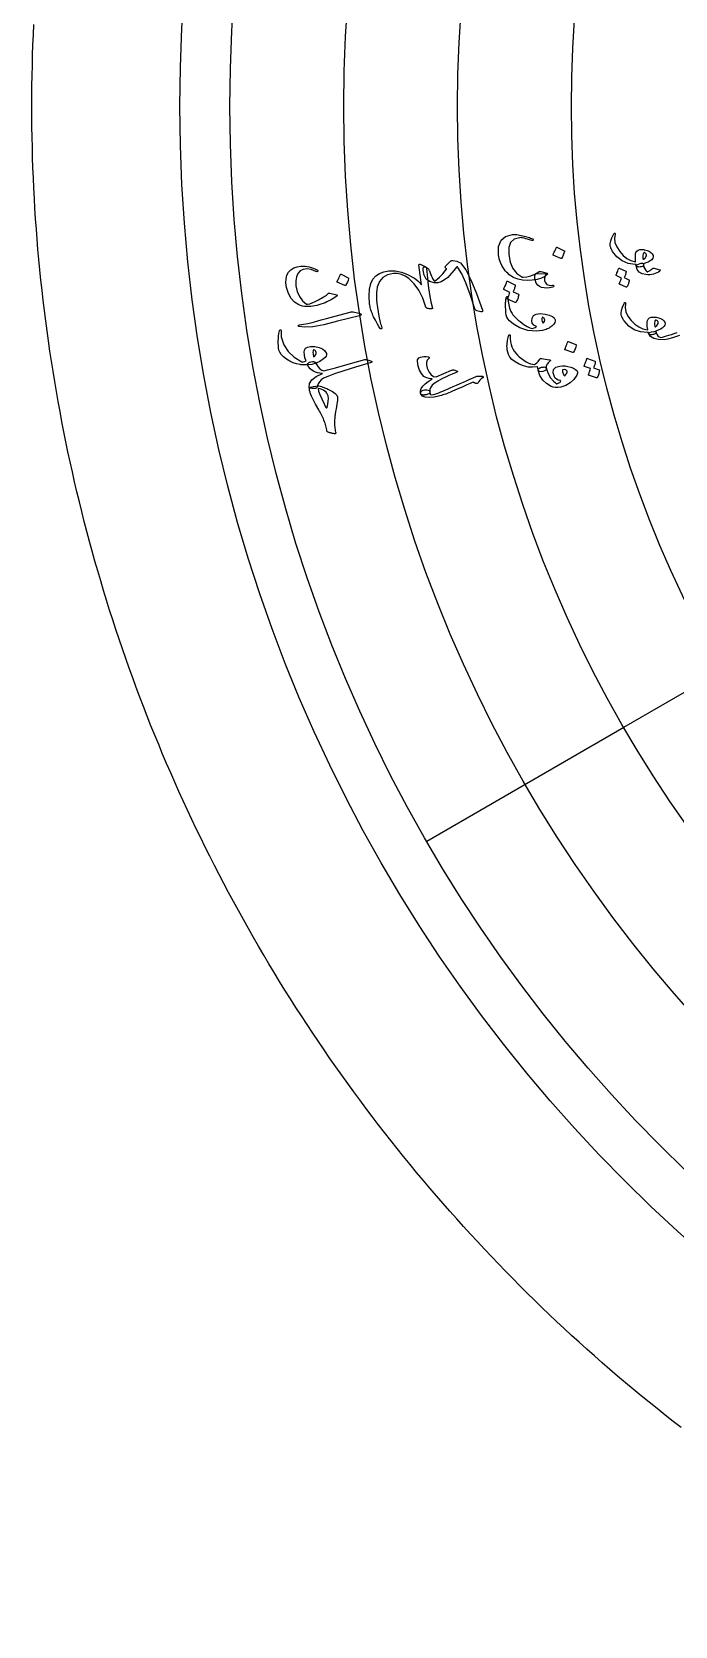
# Model space of a CAD drawing. Header units: millimetres. Extents: x -45 to 45, y -45 to 58.
# Drawn here: x -45 to -27.63, y -41 to 2.01 of the extents above; entities that cross this region are included whole.
import ezdxf

# ---------------------------------------------------------------- set-up
doc = ezdxf.new("R2010")
doc.units = ezdxf.units.MM
for name, color, linetype in [('CUT_OUTER', 1, 'Continuous'), ('ENGRAVE', 7, 'Continuous'), ('ENGRAVE_FINE', 8, 'Continuous'), ('GUIDE', 3, 'Continuous'), ('TEXT', 5, 'Continuous')]:
    doc.layers.add(name, color=color, linetype=linetype)

msp = doc.modelspace()

# ---------------------------------------------------------------- linework, layer by layer
at = {"layer": 'CUT_OUTER'}
msp.add_lwpolyline([(-27.4672, -35.6448), (-27.6854, -35.4756), (-27.9026, -35.305), (-28.1187, -35.1332), (-28.3337, -34.96), (-28.5477, -34.7855), (-28.7606, -34.6097), (-28.9724, -34.4325), (-29.1831, -34.2541), (-29.3928, -34.0744), (-29.6013, -33.8934), (-29.8087, -33.7111), (-30.015, -33.5276), (-30.2202, -33.3428), (-30.4242, -33.1567), (-30.627, -32.9694), (-30.8288, -32.7809), (-31.0293, -32.5911), (-31.2287, -32.4001), (-31.4269, -32.2079), (-31.624, -32.0144), (-31.8198, -31.8198), (-32.0144, -31.624), (-32.2079, -31.4269), (-32.4001, -31.2287), (-32.5911, -31.0293), (-32.7809, -30.8288), (-32.9694, -30.627), (-33.1567, -30.4242), (-33.3428, -30.2202), (-33.5276, -30.015), (-33.7111, -29.8087), (-33.8934, -29.6013), (-34.0744, -29.3928), (-34.2541, -29.1831), (-34.4325, -28.9724), (-34.6097, -28.7606), (-34.7855, -28.5477), (-34.96, -28.3337), (-35.1332, -28.1187), (-35.305, -27.9026), (-35.4756, -27.6854), (-35.6448, -27.4672), (-35.8127, -27.248), (-35.9792, -27.0277), (-36.1443, -26.8065), (-36.3081, -26.5842), (-36.4706, -26.3609), (-36.6316, -26.1366), (-36.7913, -25.9114), (-36.9496, -25.6851), (-37.1065, -25.4579), (-37.262, -25.2298), (-37.4161, -25.0007), (-37.5688, -24.7706), (-37.7201, -24.5396), (-37.87, -24.3077), (-38.0184, -24.0749), (-38.1654, -23.8412), (-38.311, -23.6065), (-38.4551, -23.371), (-38.5978, -23.1346), (-38.739, -22.8974), (-38.8788, -22.6592), (-39.0171, -22.4202), (-39.1539, -22.1804), (-39.2893, -21.9398), (-39.4232, -21.6983), (-39.5556, -21.456), (-39.6865, -21.2129), (-39.8159, -20.9689), (-39.9438, -20.7242), (-40.0702, -20.4788), (-40.1951, -20.2325), (-40.3185, -19.9855), (-40.4404, -19.7377), (-40.5607, -19.4892), (-40.6795, -19.24), (-40.7968, -18.99), (-40.9126, -18.7393), (-41.0268, -18.4879), (-41.1394, -18.2359), (-41.2506, -17.9831), (-41.3601, -17.7296), (-41.4681, -17.4755), (-41.5746, -17.2208), (-41.6795, -16.9653), (-41.7828, -16.7093), (-41.8845, -16.4526), (-41.9847, -16.1953), (-42.0833, -15.9374), (-42.1803, -15.6788), (-42.2757, -15.4197), (-42.3695, -15.16), (-42.4617, -14.8998), (-42.5523, -14.639), (-42.6414, -14.3776), (-42.7288, -14.1157), (-42.8146, -13.8532), (-42.8988, -13.5903), (-42.9814, -13.3268), (-43.0623, -13.0628), (-43.1417, -12.7983), (-43.2194, -12.5334), (-43.2955, -12.268), (-43.3699, -12.0021), (-43.4427, -11.7357), (-43.5139, -11.469), (-43.5835, -11.2017), (-43.6514, -10.9341), (-43.7177, -10.6661), (-43.7823, -10.3976), (-43.8453, -10.1288), (-43.9066, -9.8596), (-43.9663, -9.59), (-44.0243, -9.32), (-44.0806, -9.0497), (-44.1353, -8.7791), (-44.1884, -8.5081), (-44.2397, -8.2368), (-44.2895, -7.9652), (-44.3375, -7.6933), (-44.3839, -7.4211), (-44.4286, -7.1486), (-44.4716, -6.8759), (-44.5129, -6.6029), (-44.5526, -6.3296), (-44.5906, -6.0561), (-44.6269, -5.7824), (-44.6616, -5.5085), (-44.6945, -5.2343), (-44.7258, -4.96), (-44.7554, -4.6855), (-44.7833, -4.4108), (-44.8095, -4.1359), (-44.8341, -3.8609), (-44.8569, -3.5857), (-44.8781, -3.3104), (-44.8975, -3.035), (-44.9153, -2.7594), (-44.9314, -2.4838), (-44.9458, -2.208), (-44.9585, -1.9322), (-44.9695, -1.6563), (-44.9788, -1.3804), (-44.9864, -1.1044), (-44.9924, -0.8283), (-44.9966, -0.5522), (-44.9992, -0.2761), (-45, 0), (-44.9992, 0.2761), (-44.9966, 0.5522), (-44.9924, 0.8283), (-44.9864, 1.1044), (-44.9788, 1.3804), (-44.9695, 1.6563), (-44.9585, 1.9322), (-44.9458, 2.208)], dxfattribs=at)
at = {"layer": 'ENGRAVE'}
for radius in [39.65, 33.5042]:
    msp.add_circle((0, 0), radius, dxfattribs=at)
at = {"layer": 'ENGRAVE_FINE'}
for points in [[(-29.0155, -16.7521), (-23.6932, -13.6792)], [(-34.3379, -19.825), (-29.0155, -16.7521)]]:
    msp.add_lwpolyline(points, dxfattribs=at)
for radius in [36.5771, 30.4314]:
    msp.add_circle((0, 0), radius, dxfattribs=at)
at = {"layer": 'GUIDE'}
msp.add_circle((0, 0), 41, dxfattribs=at)
at = {"layer": 'TEXT'}
for points in [[(-28.7101, -4.2647), (-28.8986, -4.2389), (-29.0629, -4.1724), (-29.2027, -4.0648), (-29.3176, -3.916), (-29.33, -3.8946), (-29.3414, -3.8734), (-29.3518, -3.8523), (-29.3612, -3.8313), (-29.3694, -3.8107), (-29.3763, -3.7904), (-29.3819, -3.7705), (-29.3861, -3.751), (-29.3856, -3.7011), (-29.3691, -3.633), (-29.3364, -3.5469), (-29.2875, -3.4429), (-29.28, -3.4315), (-29.2723, -3.4244), (-29.2644, -3.4216), (-29.2562, -3.4231), (-29.2496, -3.4278), (-29.246, -3.4346), (-29.2455, -3.4434), (-29.2481, -3.4544), (-29.2676, -3.5586), (-29.2536, -3.6712), (-29.2058, -3.7919), (-29.1244, -3.9201), (-29.0356, -4.0213), (-28.9363, -4.1009), (-28.8266, -4.1591), (-28.7067, -4.1958), (-28.7028, -4.1948), (-28.6998, -4.1931), (-28.6978, -4.1907), (-28.6967, -4.1876), (-28.7034, -4.1102), (-28.7039, -4.0436), (-28.6983, -3.9878), (-28.6865, -3.9429), (-28.6638, -3.9063), (-28.6289, -3.8806), (-28.5819, -3.8658), (-28.5228, -3.8617), (-28.5149, -3.8619), (-28.5068, -3.8623), (-28.4985, -3.8631), (-28.49, -3.864), (-28.4812, -3.8652), (-28.472, -3.8666), (-28.4623, -3.8683), (-28.4522, -3.8701), (-28.3858, -3.8875), (-28.3294, -3.9117), (-28.2829, -3.9428), (-28.2464, -3.9808), (-28.2235, -4.0216), (-28.2181, -4.0612), (-28.2302, -4.0997), (-28.2598, -4.1372), (-28.3034, -4.1727), (-28.3556, -4.2025), (-28.4166, -4.2266), (-28.4863, -4.245), (-28.4855, -4.2494), (-28.4847, -4.2535), (-28.4837, -4.2576), (-28.4827, -4.2614), (-28.4816, -4.2653), (-28.4807, -4.2693), (-28.4798, -4.2735), (-28.4791, -4.2779), (-28.48, -4.2933), (-28.4877, -4.3063), (-28.5022, -4.317), (-28.5236, -4.3253), (-28.5475, -4.3311), (-28.5722, -4.3344), (-28.5974, -4.3353), (-28.6234, -4.3336), (-28.6465, -4.3299), (-28.6635, -4.3244), (-28.6743, -4.317), (-28.6789, -4.3079), (-28.6852, -4.2656), (-28.6893, -4.2659), (-28.6947, -4.2658), (-28.7017, -4.2654), (-28.7101, -4.2647)], [(-31.488, -4.6902), (-31.6242, -4.6952), (-31.7513, -4.6859), (-31.869, -4.6622), (-31.9774, -4.6239), (-32.0135, -4.6059), (-32.049, -4.5849), (-32.0837, -4.5611), (-32.1176, -4.5343), (-32.1509, -4.5045), (-32.1835, -4.4715), (-32.2154, -4.4352), (-32.2466, -4.3956), (-32.3022, -4.309), (-32.3458, -4.2137), (-32.3773, -4.1099), (-32.3965, -3.9976), (-32.3945, -3.7784), (-32.3308, -3.6152), (-32.2063, -3.5082), (-32.0215, -3.4572), (-31.9706, -3.4559), (-31.9073, -3.4614), (-31.8317, -3.4739), (-31.7437, -3.4931), (-31.7045, -3.5027), (-31.6671, -3.5125), (-31.6314, -3.5224), (-31.5973, -3.5325), (-31.5648, -3.5428), (-31.5337, -3.5531), (-31.504, -3.5636), (-31.4757, -3.5743), (-31.4687, -3.5779), (-31.4634, -3.5829), (-31.4599, -3.5894), (-31.458, -3.5974), (-31.4581, -3.6034), (-31.4598, -3.6089), (-31.4632, -3.614), (-31.4681, -3.6187), (-31.4734, -3.6221), (-31.4801, -3.6238), (-31.4883, -3.6238), (-31.4979, -3.6221), (-31.558, -3.6028), (-31.613, -3.586), (-31.6627, -3.5718), (-31.7073, -3.56), (-31.7469, -3.5511), (-31.7815, -3.5455), (-31.8113, -3.5431), (-31.8361, -3.544), (-31.9772, -3.5838), (-32.0724, -3.6721), (-32.121, -3.8092), (-32.1225, -3.9947), (-32.0825, -4.2053), (-32.0103, -4.3769), (-31.9063, -4.5091), (-31.7711, -4.6018), (-31.7649, -4.6046), (-31.7571, -4.6068), (-31.7479, -4.6085), (-31.7372, -4.6097), (-31.6318, -4.6006), (-31.5254, -4.5732), (-31.4178, -4.5277), (-31.3089, -4.4642), (-31.297, -4.4567), (-31.2841, -4.4525), (-31.27, -4.4516), (-31.2548, -4.454), (-31.086, -4.5051), (-31.0733, -4.5096), (-31.0668, -4.5154), (-31.0664, -4.5224), (-31.0722, -4.5306), (-31.1468, -4.59), (-31.2409, -4.6364), (-31.3546, -4.6699), (-31.488, -4.6902)], [(-30.6243, -3.8967), (-30.6208, -3.8994), (-30.6184, -3.9033), (-30.6171, -3.9087), (-30.6168, -3.9154), (-30.6303, -3.9649), (-30.6484, -4.0123), (-30.6711, -4.0575), (-30.6984, -4.1008), (-30.7029, -4.1052), (-30.7076, -4.1075), (-30.7126, -4.1077), (-30.7179, -4.1058), (-30.9212, -4.0163), (-30.9262, -4.0127), (-30.928, -4.0073), (-30.9266, -4.0003), (-30.9219, -3.9916), (-30.9178, -3.9841), (-30.9117, -3.9723), (-30.9037, -3.9563), (-30.8937, -3.936), (-30.8818, -3.9111), (-30.8679, -3.8813), (-30.8521, -3.8467), (-30.8343, -3.8073), (-30.8312, -3.802), (-30.8278, -3.7991), (-30.8241, -3.7986), (-30.8201, -3.8006)], [(-34.3291, -4.5475), (-34.3006, -4.8304), (-34.2666, -5.0737), (-34.2279, -5.2773), (-34.1854, -5.4414), (-34.1839, -5.4464), (-34.1836, -5.4509), (-34.1843, -5.4548), (-34.186, -5.4583), (-34.1888, -5.461), (-34.1923, -5.4629), (-34.1967, -5.464), (-34.202, -5.4642), (-34.2227, -5.4631), (-34.2417, -5.4618), (-34.2591, -5.4605), (-34.2748, -5.459), (-34.2888, -5.4573), (-34.3011, -5.4556), (-34.3118, -5.4537), (-34.3209, -5.4517), (-34.3356, -5.4467), (-34.3469, -5.4401), (-34.3548, -5.4317), (-34.3593, -5.4218), (-34.4444, -5.1748), (-34.5491, -4.9638), (-34.674, -4.7885), (-34.8197, -4.6488), (-34.9197, -4.5812), (-35.0221, -4.5357), (-35.1268, -4.5125), (-35.234, -4.5116), (-35.3975, -4.5467), (-35.5251, -4.6193), (-35.6165, -4.7299), (-35.6714, -4.8786), (-35.6838, -4.9536), (-35.6911, -5.0353), (-35.6934, -5.1237), (-35.6906, -5.2187), (-35.6827, -5.3201), (-35.67, -5.4278), (-35.6524, -5.5417), (-35.6297, -5.6619), (-35.6205, -5.7045), (-35.6111, -5.7462), (-35.6015, -5.7872), (-35.5917, -5.8275), (-35.5818, -5.8666), (-35.5717, -5.9045), (-35.5616, -5.941), (-35.5513, -5.9761), (-35.5489, -5.987), (-35.5503, -5.9953), (-35.5556, -6.001), (-35.5646, -6.0041), (-35.5756, -6.0051), (-35.5843, -6.0039), (-35.5909, -6.0006), (-35.5954, -5.9952), (-35.6323, -5.9353), (-35.6661, -5.8783), (-35.6967, -5.8242), (-35.7243, -5.773), (-35.7489, -5.7249), (-35.7707, -5.6802), (-35.7896, -5.6388), (-35.8057, -5.6007), (-35.8187, -5.5646), (-35.8308, -5.5293), (-35.8419, -5.4949), (-35.8519, -5.4613), (-35.8607, -5.4284), (-35.868, -5.396), (-35.8737, -5.3641), (-35.878, -5.3328), (-35.8932, -5.1165), (-35.8835, -4.9333), (-35.8495, -4.7833), (-35.7915, -4.6668), (-35.7115, -4.5767), (-35.6132, -4.5087), (-35.4966, -4.4627), (-35.3619, -4.4384), (-35.1908, -4.4394), (-35.0209, -4.4713), (-34.8519, -4.5336), (-34.6838, -4.6261), (-34.6316, -4.6638), (-34.5804, -4.7074), (-34.5304, -4.757), (-34.4814, -4.8124), (-34.5473, -4.2779), (-34.5433, -4.2644), (-34.5341, -4.2578), (-34.5195, -4.2581), (-34.4996, -4.2653), (-34.4701, -4.2798), (-34.4436, -4.293), (-34.42, -4.3048), (-34.3994, -4.3154), (-34.3819, -4.3246), (-34.3676, -4.3326), (-34.3565, -4.3393), (-34.3487, -4.3447), (-34.3456, -4.3588), (-34.3414, -4.3973), (-34.336, -4.4602), (-34.3291, -4.5475)], [(-32.8752, -5.5414), (-32.9805, -5.518), (-32.9978, -5.5119), (-33.0127, -5.5006), (-33.025, -5.4839), (-33.0348, -5.462), (-33.165, -5.0778), (-33.2835, -4.7635), (-33.3924, -4.5199), (-33.4932, -4.3475), (-33.5051, -4.3342), (-33.5164, -4.3282), (-33.527, -4.3294), (-33.537, -4.3379), (-33.6064, -4.4287), (-33.6678, -4.5054), (-33.7212, -4.5678), (-33.7666, -4.6159), (-33.8536, -4.6851), (-33.9437, -4.733), (-34.0372, -4.7593), (-34.1339, -4.7639), (-34.2565, -4.7294), (-34.3481, -4.6607), (-34.4086, -4.5578), (-34.4375, -4.4208), (-34.4355, -4.3641), (-34.4184, -4.3334), (-34.3862, -4.3288), (-34.339, -4.3502), (-34.3224, -4.3615), (-34.309, -4.3709), (-34.2989, -4.3785), (-34.2922, -4.3844), (-34.2842, -4.3978), (-34.277, -4.4114), (-34.2706, -4.425), (-34.265, -4.4388), (-34.246, -4.4906), (-34.2277, -4.5374), (-34.2102, -4.5794), (-34.1934, -4.6163), (-34.1769, -4.6483), (-34.1604, -4.6753), (-34.1439, -4.6972), (-34.1274, -4.7141), (-34.0639, -4.6762), (-33.9901, -4.6121), (-33.9056, -4.522), (-33.8102, -4.4062), (-33.8063, -4.4002), (-33.8039, -4.3944), (-33.8033, -4.3888), (-33.8042, -4.3835), (-33.8357, -4.348), (-33.8387, -4.3401), (-33.8368, -4.3305), (-33.8301, -4.3192), (-33.8186, -4.3062), (-33.7022, -4.182), (-33.6897, -4.1724), (-33.674, -4.1659), (-33.6551, -4.1626), (-33.633, -4.1625), (-33.5776, -4.1686), (-33.5239, -4.1811), (-33.4719, -4.2), (-33.4216, -4.2253), (-33.2849, -4.4097), (-33.1418, -4.6838), (-32.9899, -5.0464), (-32.8265, -5.4965), (-32.8224, -5.5216), (-32.8292, -5.5374), (-32.8468, -5.5441), (-32.8752, -5.5414)], [(-28.1959, -4.3675), (-28.0503, -4.4075), (-28.034, -4.4141), (-28.0271, -4.4228), (-28.0298, -4.4335), (-28.0419, -4.4463), (-28.0803, -4.4725), (-28.1211, -4.4947), (-28.1643, -4.5129), (-28.2101, -4.5269), (-28.2586, -4.5368), (-28.3102, -4.5424), (-28.3649, -4.5437), (-28.4226, -4.5407), (-28.5225, -4.519), (-28.5986, -4.4726), (-28.6509, -4.4014), (-28.6792, -4.3057), (-28.6739, -4.2933), (-28.6547, -4.2786), (-28.6214, -4.2616), (-28.5742, -4.2422), (-28.5485, -4.2349), (-28.5269, -4.2324), (-28.5092, -4.2347), (-28.4957, -4.2419), (-28.49, -4.2484), (-28.4857, -4.2562), (-28.4829, -4.2654), (-28.4816, -4.276), (-28.4704, -4.3369), (-28.4499, -4.3882), (-28.4202, -4.4298), (-28.3812, -4.4617), (-28.3783, -4.463), (-28.3748, -4.463), (-28.3706, -4.4618), (-28.3658, -4.4593), (-28.3362, -4.4458), (-28.3067, -4.4281), (-28.2772, -4.4061), (-28.2479, -4.3801), (-28.2366, -4.3713), (-28.2242, -4.3663), (-28.2106, -4.365), (-28.1959, -4.3675)], [(-28.4796, -4.122), (-28.4427, -4.093), (-28.4179, -4.0635), (-28.4053, -4.0336), (-28.4047, -4.0031), (-28.4118, -3.986), (-28.4215, -3.9711), (-28.4336, -3.9586), (-28.4482, -3.9484), (-28.4556, -3.9455), (-28.4631, -3.946), (-28.4707, -3.9498), (-28.4784, -3.9571), (-28.4951, -3.9827), (-28.5041, -4.0177), (-28.5052, -4.062), (-28.4985, -4.1157), (-28.4966, -4.1211), (-28.4928, -4.1239), (-28.4872, -4.1242), (-28.4796, -4.122)], [(-36.7666, -5.1234), (-36.8055, -5.1496), (-36.8463, -5.1755), (-36.8891, -5.201), (-36.9337, -5.2263), (-36.9807, -5.251), (-37.0303, -5.2749), (-37.0825, -5.298), (-37.1374, -5.3202), (-37.1923, -5.3405), (-37.2471, -5.3579), (-37.3018, -5.3725), (-37.3565, -5.3844), (-37.4113, -5.3934), (-37.4663, -5.3996), (-37.5216, -5.4029), (-37.5771, -5.4035), (-37.636, -5.3996), (-37.6913, -5.3907), (-37.7428, -5.3767), (-37.7906, -5.3577), (-37.9033, -5.2858), (-37.9959, -5.1828), (-38.0679, -5.0487), (-38.1192, -4.8837), (-38.1376, -4.7619), (-38.1348, -4.6529), (-38.1111, -4.5567), (-38.0664, -4.4736), (-38.0039, -4.4079), (-37.9276, -4.3588), (-37.8373, -4.3265), (-37.7332, -4.3106), (-37.6208, -4.3121), (-37.511, -4.3298), (-37.4037, -4.3636), (-37.2988, -4.4134), (-37.2865, -4.4217), (-37.2792, -4.4304), (-37.2768, -4.4393), (-37.2795, -4.4485), (-37.2863, -4.4576), (-37.2969, -4.4612), (-37.3112, -4.4594), (-37.3294, -4.452), (-37.4596, -4.4054), (-37.574, -4.388), (-37.6727, -4.4002), (-37.7557, -4.4421), (-37.8182, -4.5086), (-37.8579, -4.5969), (-37.8746, -4.707), (-37.8681, -4.8388), (-37.8323, -4.9946), (-37.7725, -5.1294), (-37.6889, -5.2432), (-37.5818, -5.3357), (-37.5782, -5.3375), (-37.5732, -5.3383), (-37.5667, -5.3384), (-37.5588, -5.3375), (-37.4973, -5.3252), (-37.427, -5.3018), (-37.3478, -5.2674), (-37.2597, -5.2222), (-37.2157, -5.1976), (-37.1747, -5.174), (-37.1369, -5.1515), (-37.1023, -5.1302), (-37.071, -5.1098), (-37.0432, -5.0902), (-37.0189, -5.0715), (-36.9981, -5.0535), (-36.9872, -5.0449), (-36.9767, -5.0394), (-36.9668, -5.0371), (-36.9574, -5.038), (-36.7642, -5.0859), (-36.7526, -5.0913), (-36.7491, -5.0993), (-36.7538, -5.11), (-36.7666, -5.1234)], [(-36.4547, -4.6264), (-36.4513, -4.629), (-36.4489, -4.633), (-36.4476, -4.6384), (-36.4473, -4.6451), (-36.4609, -4.6944), (-36.479, -4.7416), (-36.5018, -4.7867), (-36.5292, -4.8297), (-36.5336, -4.8342), (-36.5383, -4.8365), (-36.5434, -4.8367), (-36.5487, -4.8348), (-36.7518, -4.7456), (-36.7568, -4.7419), (-36.7586, -4.7366), (-36.7571, -4.7296), (-36.7524, -4.721), (-36.7483, -4.7135), (-36.7423, -4.7018), (-36.7343, -4.6858), (-36.7242, -4.6656), (-36.7123, -4.6408), (-36.6984, -4.6112), (-36.6826, -4.5767), (-36.6648, -4.5374), (-36.6617, -4.5321), (-36.6582, -4.5293), (-36.6545, -4.5288), (-36.6505, -4.5308)], [(-31.8616, -5.0701), (-31.8581, -5.0728), (-31.8555, -5.0769), (-31.854, -5.0824), (-31.8535, -5.0895), (-31.8586, -5.1157), (-31.8648, -5.1412), (-31.872, -5.1662), (-31.8802, -5.1905), (-31.8896, -5.2144), (-31.9003, -5.238), (-31.9123, -5.2614), (-31.9255, -5.2845), (-31.93, -5.2893), (-31.9351, -5.2919), (-31.9409, -5.2924), (-31.9473, -5.2907), (-32.1545, -5.2), (-32.1575, -5.1971), (-32.1583, -5.1922), (-32.1569, -5.1853), (-32.1533, -5.1764), (-32.1496, -5.1701), (-32.1448, -5.1601), (-32.1389, -5.1463), (-32.1318, -5.1287), (-32.1235, -5.1072), (-32.1137, -5.0817), (-32.1025, -5.052), (-32.0898, -5.0182), (-32.2504, -4.9443), (-32.2556, -4.9406), (-32.2575, -4.935), (-32.2563, -4.9276), (-32.2518, -4.9185), (-32.248, -4.9106), (-32.2423, -4.8982), (-32.2348, -4.8813), (-32.2254, -4.8598), (-32.2142, -4.8336), (-32.2012, -4.8023), (-32.1864, -4.7659), (-32.1698, -4.7243), (-32.1666, -4.7198), (-32.1632, -4.7175), (-32.1594, -4.7175), (-32.1553, -4.7196), (-31.9565, -4.8167), (-31.953, -4.8194), (-31.9504, -4.8235), (-31.949, -4.8291), (-31.9485, -4.8361), (-31.952, -4.8583), (-31.9567, -4.8799), (-31.9626, -4.9012), (-31.9696, -4.9219), (-31.9776, -4.9422), (-31.9864, -4.962), (-31.9961, -4.9813), (-32.0067, -5.0001)], [(-30.9086, -4.8435), (-30.9086, -4.8557), (-30.9128, -4.8654), (-30.9211, -4.8726), (-30.9336, -4.8774), (-31.0189, -4.896), (-31.0976, -4.9039), (-31.1699, -4.901), (-31.2355, -4.8872), (-31.2929, -4.8617), (-31.3402, -4.8238), (-31.3773, -4.7734), (-31.4041, -4.7107), (-31.4164, -4.6656), (-31.4217, -4.6221), (-31.4201, -4.5801), (-31.4116, -4.5396), (-31.403, -4.5248), (-31.3875, -4.5146), (-31.3649, -4.5092), (-31.3354, -4.5084), (-31.1421, -4.5182), (-31.1275, -4.5191), (-31.1164, -4.5214), (-31.1089, -4.5251), (-31.105, -4.5304), (-31.1044, -4.5367), (-31.1069, -4.5438), (-31.1123, -4.5516), (-31.1209, -4.5603), (-31.1391, -4.5819), (-31.1517, -4.6081), (-31.1585, -4.6388), (-31.1595, -4.674), (-31.1545, -4.7097), (-31.143, -4.7419), (-31.125, -4.7705), (-31.1006, -4.7957), (-31.0691, -4.8158), (-31.0325, -4.8272), (-30.991, -4.83), (-30.9445, -4.8241), (-30.9303, -4.8234), (-30.9195, -4.8265), (-30.9123, -4.8331), (-30.9086, -4.8435)], [(-28.8752, -4.6774), (-28.872, -4.6797), (-28.8697, -4.6834), (-28.8683, -4.6883), (-28.8679, -4.6946), (-28.8724, -4.718), (-28.8778, -4.7408), (-28.8841, -4.7631), (-28.8913, -4.7848), (-28.8996, -4.8062), (-28.909, -4.8273), (-28.9196, -4.8482), (-28.9313, -4.8688), (-28.9352, -4.8731), (-28.9398, -4.8755), (-28.9449, -4.8759), (-28.9506, -4.8744), (-29.1351, -4.7938), (-29.1378, -4.7912), (-29.1385, -4.7868), (-29.1373, -4.7807), (-29.1341, -4.7727), (-29.1309, -4.7671), (-29.1266, -4.7582), (-29.1214, -4.7458), (-29.1152, -4.7302), (-29.1078, -4.711), (-29.0992, -4.6882), (-29.0893, -4.6616), (-29.0782, -4.6315), (-29.2212, -4.5659), (-29.2258, -4.5625), (-29.2275, -4.5576), (-29.2264, -4.551), (-29.2225, -4.5428), (-29.2191, -4.5358), (-29.2141, -4.5247), (-29.2074, -4.5096), (-29.1992, -4.4904), (-29.1893, -4.467), (-29.1778, -4.439), (-29.1648, -4.4065), (-29.1502, -4.3694), (-29.1474, -4.3654), (-29.1443, -4.3633), (-29.141, -4.3633), (-29.1373, -4.3652), (-28.9603, -4.4514), (-28.9571, -4.4538), (-28.9549, -4.4575), (-28.9535, -4.4625), (-28.9531, -4.4687), (-28.9562, -4.4885), (-28.9603, -4.5078), (-28.9654, -4.5268), (-28.9715, -4.5453), (-28.9786, -4.5634), (-28.9864, -4.5811), (-28.995, -4.5983), (-29.0044, -4.6151)], [(-31.1401, -5.6049), (-31.0279, -5.6308), (-30.9451, -5.6656), (-30.8916, -5.7094), (-30.8675, -5.7623), (-30.8671, -5.7981), (-30.8792, -5.8351), (-30.9038, -5.8732), (-30.9408, -5.9125), (-30.9628, -5.9322), (-30.9857, -5.9502), (-31.0096, -5.9665), (-31.0345, -5.9811), (-31.0603, -5.9945), (-31.0873, -6.0072), (-31.1154, -6.0192), (-31.1445, -6.0304), (-31.2108, -6.0485), (-31.2909, -6.0594), (-31.3849, -6.063), (-31.4926, -6.0591), (-31.6062, -6.0445), (-31.7177, -6.0156), (-31.8271, -5.9723), (-31.9343, -5.9145), (-32.03, -5.8504), (-32.1023, -5.7905), (-32.1511, -5.735), (-32.1765, -5.6841), (-32.1889, -5.6296), (-32.1984, -5.5662), (-32.2048, -5.4937), (-32.2081, -5.4123), (-32.2085, -5.3708), (-32.2079, -5.3322), (-32.2062, -5.2967), (-32.2036, -5.264), (-32.2003, -5.2342), (-32.1967, -5.2072), (-32.1928, -5.1828), (-32.1886, -5.1612), (-32.1841, -5.1481), (-32.1783, -5.1387), (-32.1713, -5.1331), (-32.1631, -5.1311), (-32.1541, -5.1337), (-32.1478, -5.1397), (-32.1441, -5.149), (-32.143, -5.1617), (-32.1364, -5.261), (-32.1212, -5.3566), (-32.0975, -5.4485), (-32.0653, -5.5367), (-32.052, -5.5633), (-32.0335, -5.592), (-32.0099, -5.623), (-31.9811, -5.656), (-31.9471, -5.6912), (-31.9079, -5.7285), (-31.8635, -5.7678), (-31.8139, -5.8092), (-31.7631, -5.8491), (-31.715, -5.8842), (-31.6697, -5.9146), (-31.6271, -5.9402), (-31.5871, -5.9609), (-31.5497, -5.9766), (-31.5148, -5.9872), (-31.4824, -5.9928), (-31.4379, -5.9776), (-31.4052, -5.964), (-31.3843, -5.952), (-31.3752, -5.9416), (-31.4434, -5.9023), (-31.4855, -5.8513), (-31.5014, -5.7885), (-31.491, -5.7143), (-31.4513, -5.6475), (-31.3796, -5.6071), (-31.2758, -5.593), (-31.1401, -5.6049)], [(-36.1687, -5.5845), (-36.1195, -5.6003), (-36.1006, -5.6161), (-36.112, -5.6321), (-36.1537, -5.6482), (-36.7496, -5.7986), (-37.1153, -5.8907), (-37.4105, -5.9453), (-37.6352, -5.9617), (-37.7895, -5.9396), (-37.8028, -5.9332), (-37.8104, -5.9269), (-37.8124, -5.9206), (-37.8086, -5.9144), (-37.802, -5.9089), (-37.7931, -5.9043), (-37.7818, -5.9007), (-37.7682, -5.8979), (-37.6613, -5.8812), (-37.5487, -5.8585), (-37.4304, -5.8299), (-37.3063, -5.7955), (-37.2738, -5.7871), (-37.1862, -5.7636), (-37.0433, -5.725), (-36.8453, -5.6715), (-36.4065, -5.5498), (-36.3829, -5.545), (-36.3608, -5.5428), (-36.3402, -5.5434), (-36.3211, -5.5466)], [(-28.3771, -6.0988), (-28.5669, -6.0852), (-28.7352, -6.0293), (-28.8816, -5.9309), (-29.0058, -5.7898), (-29.0195, -5.7692), (-29.0323, -5.7488), (-29.044, -5.7284), (-29.0547, -5.7081), (-29.0643, -5.688), (-29.0725, -5.6682), (-29.0793, -5.6487), (-29.0848, -5.6296), (-29.0874, -5.5797), (-29.0753, -5.5107), (-29.0483, -5.4226), (-29.0061, -5.3157), (-28.9993, -5.3039), (-28.9921, -5.2963), (-28.9844, -5.293), (-28.9762, -5.294), (-28.9692, -5.2982), (-28.9652, -5.3047), (-28.9641, -5.3136), (-28.966, -5.3247), (-28.9788, -5.4299), (-28.9576, -5.5414), (-28.9022, -5.6587), (-28.8127, -5.7815), (-28.7176, -5.8768), (-28.6134, -5.9499), (-28.5002, -6.0009), (-28.3782, -6.0298), (-28.3744, -6.0286), (-28.3715, -6.0267), (-28.3696, -6.0241), (-28.3687, -6.0209), (-28.3804, -5.9441), (-28.3852, -5.8777), (-28.3831, -5.8217), (-28.3743, -5.7761), (-28.354, -5.7381), (-28.3208, -5.7103), (-28.2748, -5.6924), (-28.2161, -5.6846), (-28.2082, -5.6843), (-28.2001, -5.6842), (-28.1917, -5.6844), (-28.1832, -5.6848), (-28.1744, -5.6854), (-28.1651, -5.6863), (-28.1553, -5.6873), (-28.1451, -5.6885), (-28.0778, -5.7015), (-28.0199, -5.7221), (-27.9715, -5.7501), (-27.9326, -5.7857), (-27.9071, -5.8249), (-27.8992, -5.8641), (-27.9088, -5.9034), (-27.9359, -5.9427), (-27.9772, -5.9808), (-28.0274, -6.0139), (-28.0867, -6.0419), (-28.155, -6.0648), (-28.154, -6.069), (-28.1529, -6.0732), (-28.1517, -6.0771), (-28.1504, -6.0809), (-28.1491, -6.0847), (-28.1479, -6.0887), (-28.1468, -6.0928), (-28.1458, -6.0971), (-28.1457, -6.1125), (-28.1525, -6.126), (-28.1664, -6.1376), (-28.1871, -6.1473), (-28.2107, -6.1546), (-28.235, -6.1595), (-28.2602, -6.162), (-28.2862, -6.162), (-28.3095, -6.1598), (-28.3268, -6.1553), (-28.3381, -6.1487), (-28.3432, -6.1399), (-28.3523, -6.098), (-28.3563, -6.0986), (-28.3617, -6.0989), (-28.3687, -6.099), (-28.3771, -6.0988)], [(-31.1899, -5.8454), (-31.1528, -5.8009), (-31.1435, -5.7604), (-31.162, -5.7238), (-31.2083, -5.6909), (-31.2288, -5.7284), (-31.2325, -5.7667), (-31.2196, -5.8057), (-31.1899, -5.8454)], [(-28.1563, -5.9416), (-28.1214, -5.9102), (-28.0985, -5.8792), (-28.0878, -5.8485), (-28.0891, -5.8181), (-28.0974, -5.8015), (-28.108, -5.7873), (-28.1209, -5.7756), (-28.1361, -5.7663), (-28.1436, -5.7639), (-28.1511, -5.7648), (-28.1584, -5.7692), (-28.1656, -5.7769), (-28.1807, -5.8035), (-28.1874, -5.839), (-28.1857, -5.8833), (-28.1755, -5.9365), (-28.1733, -5.9417), (-28.1693, -5.9443), (-28.1637, -5.9443), (-28.1563, -5.9416)], [(-37.1207, -6.8163), (-37.2191, -6.8833), (-37.324, -6.9327), (-37.4353, -6.9643), (-37.5532, -6.9778), (-37.5775, -6.9782), (-37.6024, -6.978), (-37.6278, -6.9772), (-37.6539, -6.976), (-37.6802, -6.9742), (-37.7063, -6.9722), (-37.7324, -6.9697), (-37.7584, -6.9669), (-37.8526, -6.9496), (-37.9456, -6.9192), (-38.0374, -6.8758), (-38.128, -6.8191), (-38.2058, -6.758), (-38.2651, -6.697), (-38.3058, -6.6362), (-38.3279, -6.5756), (-38.3377, -6.5156), (-38.3441, -6.4542), (-38.3472, -6.3915), (-38.3469, -6.3274), (-38.3433, -6.2622), (-38.3367, -6.1961), (-38.3269, -6.129), (-38.314, -6.061), (-38.3115, -6.051), (-38.3081, -6.0425), (-38.3038, -6.0355), (-38.2987, -6.03), (-38.2932, -6.0266), (-38.288, -6.0257), (-38.283, -6.0275), (-38.2781, -6.032), (-38.274, -6.038), (-38.2711, -6.0445), (-38.2694, -6.0515), (-38.2688, -6.059), (-38.2702, -6.112), (-38.2697, -6.1564), (-38.2675, -6.192), (-38.2634, -6.2189), (-38.1963, -6.4323), (-38.082, -6.6163), (-37.9209, -6.7705), (-37.7134, -6.8942), (-37.6965, -6.8978), (-37.6713, -6.8949), (-37.6378, -6.8857), (-37.5959, -6.8702), (-37.6242, -6.7842), (-37.6407, -6.7063), (-37.6454, -6.6366), (-37.6384, -6.5752), (-37.6114, -6.5255), (-37.5556, -6.4936), (-37.4711, -6.4794), (-37.3579, -6.4829), (-37.2417, -6.5036), (-37.151, -6.5419), (-37.0857, -6.5976), (-37.0456, -6.671), (-37.0419, -6.7051), (-37.0533, -6.7407), (-37.0795, -6.7777), (-37.1207, -6.8163)], [(-31.2379, -6.8038), (-31.026, -6.8371), (-31.0086, -6.8421), (-30.9992, -6.8485), (-30.9978, -6.8564), (-31.0044, -6.8657), (-31.034, -6.8938), (-31.0588, -6.9202), (-31.0789, -6.9449), (-31.0942, -6.968), (-31.1045, -6.9919), (-31.1101, -7.0167), (-31.111, -7.0424), (-31.1072, -7.0689), (-31.1081, -7.0962), (-31.124, -7.1192), (-31.1549, -7.138), (-31.2009, -7.1524), (-31.249, -7.1595), (-31.2859, -7.1563), (-31.3117, -7.1427), (-31.3265, -7.1188), (-31.3319, -7.099), (-31.3368, -7.0789), (-31.3411, -7.0582), (-31.3449, -7.0372), (-31.3466, -7.0338), (-31.3501, -7.0312), (-31.3553, -7.0293), (-31.3623, -7.0281), (-31.4806, -7.0406), (-31.5999, -7.0329), (-31.7201, -7.0049), (-31.8413, -6.9562), (-31.9504, -6.8958), (-32.0347, -6.8325), (-32.0942, -6.7666), (-32.1288, -6.6983), (-32.1479, -6.6312), (-32.1612, -6.5689), (-32.1686, -6.5112), (-32.1702, -6.4584), (-32.1685, -6.4321), (-32.1658, -6.4037), (-32.1623, -6.3735), (-32.1579, -6.3412), (-32.1522, -6.307), (-32.1449, -6.2711), (-32.136, -6.2335), (-32.1255, -6.194), (-32.1232, -6.1842), (-32.1199, -6.1765), (-32.1156, -6.1709), (-32.1102, -6.1675), (-32.1027, -6.1644), (-32.0964, -6.1635), (-32.0912, -6.1648), (-32.0872, -6.1683), (-32.0832, -6.1731), (-32.0807, -6.1788), (-32.0796, -6.1855), (-32.0799, -6.1931), (-32.08, -6.2759), (-32.073, -6.352), (-32.0588, -6.4216), (-32.0376, -6.4844), (-32.0083, -6.5448), (-31.9736, -6.6025), (-31.9334, -6.6575), (-31.8877, -6.7098), (-31.8368, -6.7595), (-31.7806, -6.8068), (-31.7193, -6.8517), (-31.6528, -6.8941), (-31.5941, -6.9239), (-31.5374, -6.9453), (-31.4829, -6.9582), (-31.4306, -6.9627), (-31.3975, -6.9507), (-31.3625, -6.9236), (-31.3257, -6.8816), (-31.287, -6.8248), (-31.2782, -6.8145), (-31.2671, -6.8075), (-31.2537, -6.804), (-31.2379, -6.8038)], [(-30.3127, -6.4246), (-30.309, -6.4269), (-30.3063, -6.4307), (-30.3046, -6.436), (-30.3038, -6.4427), (-30.3131, -6.4933), (-30.3272, -6.5421), (-30.3461, -6.5893), (-30.3697, -6.6347), (-30.3738, -6.6396), (-30.3783, -6.6423), (-30.3833, -6.6429), (-30.3887, -6.6414), (-30.5987, -6.5685), (-30.6041, -6.5652), (-30.6063, -6.56), (-30.6054, -6.5529), (-30.6015, -6.5439), (-30.598, -6.536), (-30.593, -6.5237), (-30.5863, -6.507), (-30.5781, -6.4859), (-30.5682, -6.46), (-30.5569, -6.4291), (-30.544, -6.3932), (-30.5295, -6.3524), (-30.5269, -6.3468), (-30.5237, -6.3436), (-30.52, -6.3428), (-30.5159, -6.3445)], [(-35.8257, -6.8775), (-35.8211, -6.8806), (-35.8186, -6.8847), (-35.8181, -6.8898), (-35.8196, -6.896), (-35.8226, -6.9008), (-35.8262, -6.9046), (-35.8303, -6.9072), (-35.8349, -6.9087), (-36.2574, -7.0399), (-36.5768, -7.1362), (-36.8271, -7.2181), (-37.0083, -7.2852), (-37.1205, -7.3374), (-37.1862, -7.3811), (-37.2365, -7.43), (-37.2714, -7.4838), (-37.2909, -7.5427), (-37.3, -7.5733), (-37.3109, -7.5949), (-37.3236, -7.6076), (-37.3381, -7.6114), (-37.3456, -7.6113), (-37.355, -7.6113), (-37.3666, -7.6111), (-37.3803, -7.6109), (-37.3959, -7.6105), (-37.4134, -7.6096), (-37.4327, -7.6083), (-37.4538, -7.6066), (-37.4778, -7.6037), (-37.4954, -7.5996), (-37.5065, -7.5941), (-37.5113, -7.5873), (-37.5055, -7.4798), (-37.443, -7.3805), (-37.324, -7.2898), (-37.1485, -7.2078), (-37.2198, -7.2006), (-37.2845, -7.1882), (-37.3426, -7.1706), (-37.394, -7.1478), (-37.439, -7.1188), (-37.4806, -7.0803), (-37.5188, -7.0325), (-37.5536, -6.9754), (-37.5555, -6.9706), (-37.5567, -6.9657), (-37.5573, -6.9606), (-37.5573, -6.9555), (-37.553, -6.9425), (-37.543, -6.9298), (-37.5272, -6.9172), (-37.5057, -6.9049), (-37.464, -6.889), (-37.4254, -6.8825), (-37.3897, -6.8855), (-37.3571, -6.898), (-37.3469, -6.9041), (-37.3388, -6.9112), (-37.3327, -6.9193), (-37.3286, -6.9285), (-37.2774, -7.0203), (-37.2242, -7.0848), (-37.1691, -7.122), (-37.1122, -7.1321), (-37.014, -7.1104), (-36.7968, -7.0526), (-36.4605, -6.9591), (-36.005, -6.8306), (-35.9992, -6.8286), (-35.9935, -6.8275), (-35.9881, -6.8271), (-35.9827, -6.8276), (-35.9776, -6.8284), (-35.9729, -6.8291), (-35.9685, -6.8297), (-35.9644, -6.8302)], [(-37.3902, -6.7586), (-37.3566, -6.7286), (-37.3337, -6.6987), (-37.3216, -6.6689), (-37.3203, -6.6391), (-37.3275, -6.6135), (-37.3416, -6.5939), (-37.3625, -6.5802), (-37.3904, -6.5726), (-37.4074, -6.5958), (-37.413, -6.6345), (-37.4073, -6.6888), (-37.3902, -6.7586)], [(-34.497, -7.7623), (-34.5044, -7.7172), (-34.5054, -7.6767), (-34.4998, -7.6409), (-34.4878, -7.6098), (-34.4445, -7.5476), (-34.3806, -7.4842), (-34.2962, -7.4198), (-34.1912, -7.3543), (-34.27, -7.3416), (-34.3336, -7.3258), (-34.3818, -7.307), (-34.4149, -7.2851), (-34.4781, -7.2088), (-34.528, -7.1156), (-34.5642, -7.0056), (-34.5866, -6.8791), (-34.5852, -6.8417), (-34.5719, -6.8107), (-34.5465, -6.7859), (-34.5091, -6.7674), (-34.4632, -6.7554), (-34.4123, -6.7501), (-34.3565, -6.7516), (-34.2956, -6.7597), (-34.2871, -6.762), (-34.2803, -6.7658), (-34.2751, -6.771), (-34.2717, -6.7777), (-34.2702, -6.7868), (-34.2717, -6.7948), (-34.2763, -6.8017), (-34.2839, -6.8075), (-34.3261, -6.8508), (-34.3472, -6.9074), (-34.3471, -6.9772), (-34.3257, -7.0602), (-34.2751, -7.1709), (-34.2168, -7.2478), (-34.151, -7.2909), (-34.0779, -7.3003), (-33.6711, -7.1209), (-33.6522, -7.1139), (-33.6349, -7.1099), (-33.6192, -7.1091), (-33.6051, -7.1115), (-33.5322, -7.1341), (-33.5225, -7.1375), (-33.5153, -7.1412), (-33.5107, -7.1451), (-33.5085, -7.1492), (-33.5105, -7.156), (-33.517, -7.1628), (-33.5279, -7.1698), (-33.5435, -7.1769), (-33.6475, -7.2216), (-33.743, -7.2644), (-33.8299, -7.3054), (-33.9083, -7.3445), (-33.9781, -7.3815), (-34.0396, -7.416), (-34.0926, -7.448), (-34.1372, -7.4775), (-34.1923, -7.5261), (-34.23, -7.5799), (-34.2504, -7.6388), (-34.2532, -7.7028), (-34.2551, -7.7211), (-34.2647, -7.7377), (-34.2821, -7.7525), (-34.3073, -7.7657), (-34.321, -7.7708), (-34.335, -7.7754), (-34.3492, -7.7795), (-34.3637, -7.7831), (-34.3785, -7.7859), (-34.3937, -7.7876), (-34.4093, -7.7882), (-34.4253, -7.7878), (-34.4548, -7.7849), (-34.4766, -7.7797), (-34.4907, -7.7722), (-34.497, -7.7623)], [(-29.6828, -7.1058), (-29.679, -7.108), (-29.6762, -7.1116), (-29.6744, -7.1168), (-29.6734, -7.1233), (-29.6768, -7.1485), (-29.6813, -7.1732), (-29.6869, -7.1974), (-29.6935, -7.2211), (-29.7013, -7.2445), (-29.7104, -7.2678), (-29.7208, -7.2909), (-29.7325, -7.3139), (-29.7366, -7.3188), (-29.7415, -7.3217), (-29.7472, -7.3227), (-29.7538, -7.3216), (-29.9658, -7.2536), (-29.969, -7.2511), (-29.9701, -7.2465), (-29.9691, -7.2398), (-29.9661, -7.2311), (-29.9629, -7.2249), (-29.9587, -7.215), (-29.9537, -7.2014), (-29.9478, -7.1842), (-29.9409, -7.1632), (-29.9328, -7.1382), (-29.9236, -7.1092), (-29.9132, -7.0762), (-30.0778, -7.0199), (-30.0832, -7.0168), (-30.0855, -7.0117), (-30.0847, -7.0047), (-30.0809, -6.9956), (-30.0776, -6.9878), (-30.0727, -6.9756), (-30.0663, -6.959), (-30.0584, -6.9379), (-30.0489, -6.9122), (-30.0381, -6.8815), (-30.0257, -6.8458), (-30.0119, -6.8051), (-30.0091, -6.8006), (-30.0058, -6.7981), (-30.0021, -6.7977), (-29.9978, -6.7994), (-29.7936, -6.8743), (-29.7899, -6.8766), (-29.7871, -6.8803), (-29.7853, -6.8854), (-29.7844, -6.892), (-29.7865, -6.9132), (-29.7897, -6.9341), (-29.7941, -6.9547), (-29.7998, -6.9749), (-29.8064, -6.9947), (-29.8139, -7.0142), (-29.8224, -7.0332), (-29.8317, -7.0519)], [(-32.8412, -7.2817), (-32.8299, -7.2832), (-32.8213, -7.2867), (-32.8154, -7.2921), (-32.8122, -7.2995), (-32.8119, -7.3067), (-32.8141, -7.3137), (-32.819, -7.3204), (-32.8266, -7.3269), (-32.8664, -7.3554), (-32.9003, -7.3864), (-32.9281, -7.4201), (-32.95, -7.4563), (-32.9603, -7.4688), (-32.9734, -7.476), (-32.9891, -7.4776), (-33.0075, -7.4737), (-33.0174, -7.4703), (-33.0273, -7.4668), (-33.0372, -7.4632), (-33.0471, -7.4594), (-33.0571, -7.4556), (-33.067, -7.4519), (-33.0769, -7.4484), (-33.0868, -7.445), (-33.1075, -7.4509), (-33.1639, -7.474), (-33.2559, -7.5145), (-33.3836, -7.5723), (-33.4536, -7.6044), (-33.5195, -7.6341), (-33.5812, -7.6616), (-33.6387, -7.6867), (-33.692, -7.7094), (-33.7409, -7.7294), (-33.7854, -7.7467), (-33.8255, -7.7613), (-33.8636, -7.7742), (-33.9018, -7.7862), (-33.9403, -7.7975), (-33.9789, -7.8079), (-34.0178, -7.8176), (-34.0572, -7.8265), (-34.097, -7.8346), (-34.1373, -7.842), (-34.2746, -7.8576), (-34.3799, -7.8497), (-34.4532, -7.8186), (-34.4944, -7.764), (-34.5019, -7.7342), (-34.4989, -7.7083), (-34.4853, -7.6864), (-34.4611, -7.6686), (-34.4309, -7.6556), (-34.3992, -7.6479), (-34.366, -7.6457), (-34.3313, -7.6489), (-34.2982, -7.6563), (-34.2743, -7.6673), (-34.2594, -7.6821), (-34.2537, -7.7007), (-34.2515, -7.7155), (-34.2494, -7.7287), (-34.2475, -7.7405), (-34.2459, -7.7506), (-34.2441, -7.7594), (-34.2419, -7.7667), (-34.2394, -7.7727), (-34.2364, -7.7773), (-34.202, -7.7798), (-34.1522, -7.7719), (-34.0872, -7.7537), (-34.0069, -7.7251), (-33.9595, -7.7065), (-33.9054, -7.6844), (-33.8445, -7.6588), (-33.7769, -7.6298), (-33.7024, -7.5974), (-33.6207, -7.5617), (-33.5319, -7.5229), (-33.436, -7.4809), (-33.3423, -7.4398), (-33.2599, -7.4036), (-33.189, -7.3722), (-33.1295, -7.3456), (-33.0814, -7.324), (-33.0447, -7.3074), (-33.0194, -7.2959), (-33.0055, -7.2894), (-32.987, -7.2824), (-32.9665, -7.278), (-32.944, -7.2762), (-32.9195, -7.277), (-32.9071, -7.2785), (-32.8953, -7.2797), (-32.8844, -7.2806), (-32.8742, -7.2813), (-32.8648, -7.2818), (-32.8562, -7.282), (-32.8483, -7.282), (-32.8412, -7.2817)], [(-30.267, -7.1649), (-30.2655, -7.1819), (-30.2685, -7.2018), (-30.2759, -7.2247), (-30.2877, -7.2506), (-30.3662, -7.3684), (-30.4641, -7.4614), (-30.5815, -7.5293), (-30.7186, -7.5719), (-30.7929, -7.5823), (-30.8612, -7.5832), (-30.9234, -7.5744), (-30.9797, -7.5559), (-31.1045, -7.4817), (-31.2042, -7.3835), (-31.2784, -7.2616), (-31.327, -7.1163), (-31.3269, -7.1005), (-31.3193, -7.0853), (-31.3042, -7.0707), (-31.2816, -7.0567), (-31.2688, -7.0505), (-31.2554, -7.0453), (-31.2415, -7.0411), (-31.227, -7.0379), (-31.2125, -7.0355), (-31.1985, -7.0337), (-31.185, -7.0325), (-31.172, -7.0319), (-31.1489, -7.0337), (-31.1305, -7.04), (-31.1168, -7.0509), (-31.1078, -7.0665), (-31.0556, -7.2059), (-30.9909, -7.3221), (-30.9139, -7.415), (-30.8248, -7.4847), (-30.7917, -7.4723), (-30.7657, -7.4607), (-30.747, -7.4499), (-30.7354, -7.4399), (-30.726, -7.4289), (-30.7204, -7.4196), (-30.7186, -7.4117), (-30.7206, -7.4055), (-30.7232, -7.4015), (-30.7261, -7.3985), (-30.7295, -7.3966), (-30.7332, -7.3957), (-30.7868, -7.3839), (-30.8308, -7.3639), (-30.8651, -7.3357), (-30.8897, -7.2994), (-30.9259, -7.1856), (-30.9128, -7.0985), (-30.8508, -7.0387), (-30.7399, -7.0059), (-30.6731, -7.0008), (-30.6018, -7.0049), (-30.5257, -7.0179), (-30.4451, -7.0398), (-30.3739, -7.066), (-30.3205, -7.0955), (-30.2849, -7.1285), (-30.267, -7.1649)], [(-30.5482, -7.1475), (-30.5607, -7.1252), (-30.5831, -7.1105), (-30.6157, -7.1036), (-30.6583, -7.1044), (-30.6646, -7.1061), (-30.6691, -7.1076), (-30.6717, -7.109), (-30.6723, -7.1102), (-30.6726, -7.136), (-30.6701, -7.1614), (-30.6647, -7.1864), (-30.6565, -7.2111), (-30.6465, -7.2322), (-30.6354, -7.2489), (-30.623, -7.2611), (-30.6094, -7.2689), (-30.5768, -7.2325), (-30.5558, -7.2002), (-30.5462, -7.1718), (-30.5482, -7.1475)], [(-36.799, -8.2337), (-36.8042, -8.2612), (-36.809, -8.2902), (-36.8132, -8.3208), (-36.817, -8.3528), (-36.8201, -8.3863), (-36.8228, -8.4213), (-36.8249, -8.4578), (-36.8265, -8.4958), (-36.8262, -8.534), (-36.8253, -8.5717), (-36.8235, -8.609), (-36.8211, -8.6458), (-36.8175, -8.682), (-36.8122, -8.7175), (-36.8053, -8.7524), (-36.7968, -8.7865), (-36.7949, -8.7969), (-36.7945, -8.8065), (-36.7957, -8.8151), (-36.7983, -8.8228), (-36.803, -8.8289), (-36.8101, -8.8327), (-36.8197, -8.8342), (-36.8318, -8.8334), (-36.8566, -8.8282), (-36.8798, -8.8233), (-36.9012, -8.8189), (-36.921, -8.8148), (-36.9389, -8.811), (-36.9549, -8.8071), (-36.969, -8.8033), (-36.9811, -8.7995), (-37.001, -8.7916), (-37.0158, -8.7832), (-37.0256, -8.7742), (-37.0304, -8.7647), (-37.0353, -8.7304), (-37.0417, -8.6954), (-37.0494, -8.6595), (-37.0586, -8.6228), (-37.0694, -8.5854), (-37.0819, -8.5473), (-37.0961, -8.5084), (-37.1121, -8.4687), (-37.1289, -8.4293), (-37.1457, -8.3912), (-37.1625, -8.3544), (-37.1792, -8.3188), (-37.1962, -8.2845), (-37.2134, -8.2516), (-37.2309, -8.22), (-37.2488, -8.1898), (-37.3391, -8.0341), (-37.407, -7.9096), (-37.4528, -7.8168), (-37.4768, -7.7557), (-37.4888, -7.7113), (-37.4987, -7.668), (-37.5063, -7.6258), (-37.5118, -7.5848), (-37.4077, -7.5614), (-37.3291, -7.546), (-37.276, -7.5386), (-37.2483, -7.5392), (-37.212, -7.5501), (-37.1762, -7.5617), (-37.1409, -7.574), (-37.106, -7.587), (-37.0716, -7.6007), (-37.0378, -7.6151), (-37.0044, -7.6303), (-36.9715, -7.6461), (-36.8796, -7.6973), (-36.8121, -7.7464), (-36.7688, -7.7934), (-36.7498, -7.8385), (-36.7475, -7.8641), (-36.7476, -7.8965), (-36.75, -7.9358), (-36.7547, -7.9819), (-36.7619, -8.0348), (-36.7717, -8.0944), (-36.784, -8.1607), (-36.799, -8.2337)], [(-37.0286, -8.1208), (-37.0074, -8.0374), (-36.9958, -7.9575), (-36.9938, -7.881), (-37.0014, -7.8079), (-37.0127, -7.7725), (-37.0311, -7.7395), (-37.0566, -7.7089), (-37.0893, -7.6807), (-37.1267, -7.6569), (-37.1696, -7.6378), (-37.2178, -7.6232), (-37.2715, -7.6132), (-37.2554, -7.6822), (-37.2229, -7.7744), (-37.1737, -7.8897), (-37.1077, -8.0277), (-37.0579, -8.1273), (-37.0543, -8.1322), (-37.0509, -8.136), (-37.0478, -8.1385), (-37.0449, -8.1398), (-37.0408, -8.1399), (-37.0367, -8.1367), (-37.0326, -8.1304), (-37.0286, -8.1208)]]:
    msp.add_lwpolyline(points, close=True, dxfattribs=at)
msp.add_lwpolyline([(-27.5133, -6.1838), (-27.6993, -6.2446), (-27.8348, -6.2821), (-27.9199, -6.2961), (-28.0814, -6.2893), (-28.206, -6.2605), (-28.2934, -6.2099), (-28.3437, -6.1377), (-28.3442, -6.1355), (-28.3447, -6.1333), (-28.3452, -6.1311), (-28.3456, -6.1289), (-28.3362, -6.1131), (-28.3101, -6.0987), (-28.2672, -6.0856), (-28.2076, -6.0738), (-28.1852, -6.0711), (-28.1678, -6.0738), (-28.1556, -6.0819), (-28.1484, -6.0954), (-28.1254, -6.1484), (-28.0953, -6.1902), (-28.0583, -6.2206), (-28.0144, -6.2397), (-27.9694, -6.2278), (-27.9186, -6.2129), (-27.8618, -6.1953), (-27.7991, -6.1747), (-27.7308, -6.1516), (-27.657, -6.126), (-27.5778, -6.098)], dxfattribs=at)

doc.saveas('drawing.dxf')
